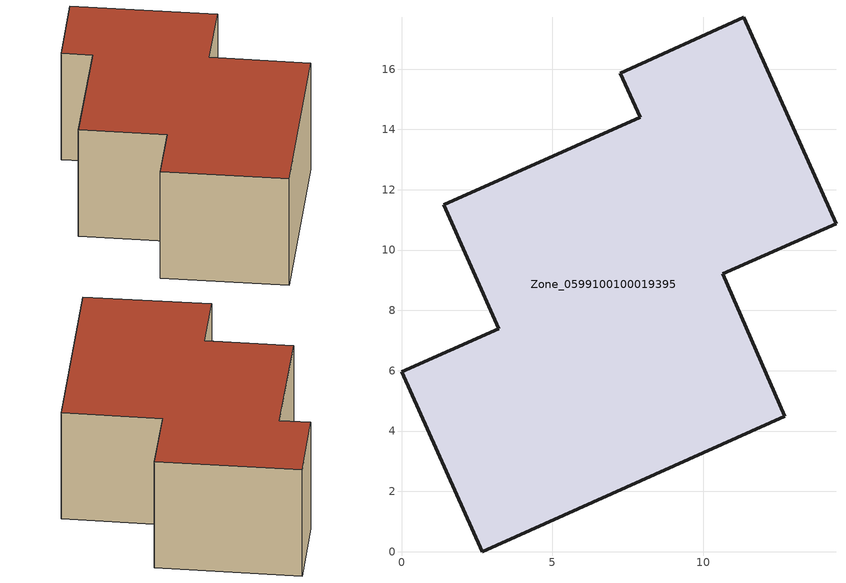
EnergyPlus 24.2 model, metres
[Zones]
Zone_0599100100019395
 floor ground (C_G): 3.22,7.39 1.4,11.51 7.91,14.4 7.25,15.86 11.35,17.72 14.41,10.87 10.66,9.21 12.71,4.5 2.67,0 0,5.97 z0
 wall outside (C_F): 2.67,0 12.71,4.5 10.66,9.21 14.41,10.87 11.35,17.72 7.25,15.86 7.91,14.4 1.4,11.51 3.22,7.39 0,5.97 2.67,0 z0:6.33
 roof outside (C_R): 3.22,7.39 0,5.97 2.67,0 12.71,4.5 10.66,9.21 14.41,10.87 11.35,17.72 7.25,15.86 7.91,14.4 1.4,11.51 z6.33
[BUILDING]
Pand.0599100100019395: North Axis=0; Terrain=City; Loads Convergence Tolerance Value=0.04; Temperature Convergence Tolerance Value=0.4; Solar Distribution=FullExterior; Maximum Number of Warmup Days=25; Minimum Number of Warmup Days=1
[Site:Location]
Rotterdam.The.Hague.AP_ZH_NLD Design_Conditions: Latitude=51.96; Longitude=4.45; Time Zone=1; Elevation=-4.5
[SITE:GROUNDTEMPERATURE:BUILDINGSURFACE]
18, 18, 18, 18, 18, 18, 18, 18, 18, 18, 18, 18
[MATERIAL] Thermal Absorptance=0.9; Solar Absorptance=0.7; Visible Absorptance=0.7
Name | Roughness | Thickness | Conductivity | Density | Specific Heat
G.D.2015-2018 | MediumSmooth | 0.15 | 0.0428571 | 540 | 1210
F.D.2015-2018 | Rough | 0.3 | 0.0666667 | 1920 | 840
R.D.2015-2018 | MediumRough | 0.2 | 0.0333333 | 1500 | 1000
[CONSTRUCTION]
C_G: G.D.2015-2018
C_F: F.D.2015-2018
C_R: R.D.2015-2018
[ZONE]
Zone_0599100100019395: Type=1; Multiplier=1; Ceiling Height=Autocalculate; Volume=Autocalculate; Floor Area=autocalculate; Part of Total Floor Area=Yes
[ZONEINFILTRATION:DESIGNFLOWRATE]
Infil_Zone_0599100100019395: Zone or ZoneList or Space or SpaceList=Zone_0599100100019395; Schedule=AlwaysOn; Design Flow Rate Calculation Method=Flow/Area; Flow Rate per Floor Area=0.0021; Constant Term Coefficient=1; Temperature Term Coefficient=0; Velocity Term Coefficient=0; Velocity Squared Term Coefficient=0
[HVACTEMPLATE:ZONE:IDEALLOADSAIRSYSTEM]
Zone_0599100100019395: Maximum Heating Supply Air Temperature=50; Minimum Cooling Supply Air Temperature=13; Maximum Heating Supply Air Humidity Ratio=0.0156; Minimum Cooling Supply Air Humidity Ratio=0.0077; Heating Limit=NoLimit; Cooling Limit=NoLimit; Dehumidification Control Type=ConstantSensibleHeatRatio; Cooling Sensible Heat Ratio=0.7; Dehumidification Setpoint=60; Humidification Control Type=None; Humidification Setpoint=30; Outdoor Air Method=None; Outdoor Air Flow Rate per Person=0.00944; Outdoor Air Flow Rate per Zone Floor Area=0; Outdoor Air Flow Rate per Zone=0; Demand Controlled Ventilation Type=None; Outdoor Air Economizer Type=NoEconomizer; Heat Recovery Type=None; Sensible Heat Recovery Effectiveness=0.7; Latent Heat Recovery Effectiveness=0.65
[ZONECONTROL:THERMOSTAT]
ThermostatControl_Zone_0599100100019395: Zone or ZoneList=Zone_0599100100019395; Control Type Schedule=DualSetpointControlType; Control 1=Thermostat_Zone_0599100100019395; Temperature Difference Between Cutout And Setpoint=0
[THERMOSTATSETPOINT:DUALSETPOINT]
Thermostat_Zone_0599100100019395: Heating Setpoint Temperature Schedule=HeatingSetpoint_Zone_0599100100019395; Cooling Setpoint Temperature Schedule=CoolingSetpoint_Zone_0599100100019395
[SCHEDULE:COMPACT]
HeatingSetpoint_Zone_0599100100019395: Through: 12/31, For: AllDays, Until: 24:00, 21
CoolingSetpoint_Zone_0599100100019395: Through: 12/31, For: AllDays, Until: 24:00, 24
DualSetpointControlType: Through: 12/31, For: AllDays, Until: 24:00, 4
AlwaysOn: Through: 12/31, For: AllDays, Until: 24:00, 1
